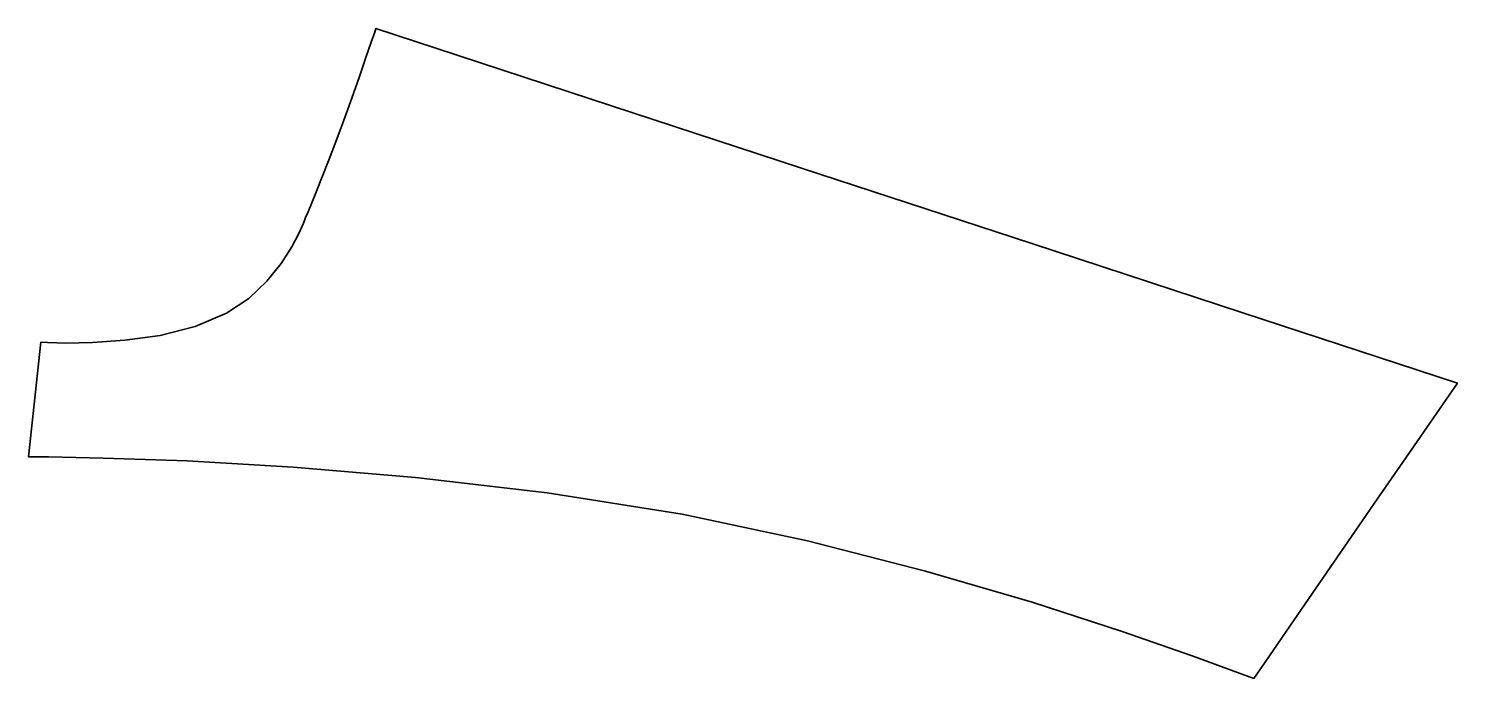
# Model space of a CAD drawing. Extents: x 0 to 6349, y -2887 to 0.
import ezdxf

# ---------------------------------------------------------------- set-up
doc = ezdxf.new("R2010")
doc.units = 0
doc.linetypes.add('Solid', pattern=[0])

msp = doc.modelspace()

# ---------------------------------------------------------------- linework, layer by layer
at = {"color": 0, "linetype": 'Solid', "lineweight": 35}
msp.add_lwpolyline([(54, -1393), (84, -1394), (165, -1397), (284, -1395), (428, -1385), (585, -1363), (740, -1324), (880, -1265), (979, -1199), (1059, -1122), (1122, -1043), (1170, -969), (1203, -907), (1222, -864), (1228, -848), (1231, -839), (1242, -814), (1259, -774), (1280, -722), (1305, -659), (1333, -588), (1363, -511), (1400, -411), (1436, -309), (1470, -213), (1499, -129), (1522, -61), (1538, -16), (1543, 0), (1809, -87), (2496, -312), (3435, -620), (4458, -955), (5396, -1263), (6083, -1488), (6349, -1575), (6299, -1648), (6170, -1835), (5993, -2091), (5800, -2371), (5623, -2627), (5494, -2815), (5444, -2887), (5372, -2860), (5171, -2786), (4860, -2678), (4459, -2548), (3986, -2410), (3461, -2276), (2904, -2158), (2304, -2062), (1719, -1994), (1176, -1948), (704, -1921), (332, -1908), (88, -1903), (0, -1903), (54, -1393)], close=True, dxfattribs=at)

doc.saveas('drawing.dxf')
